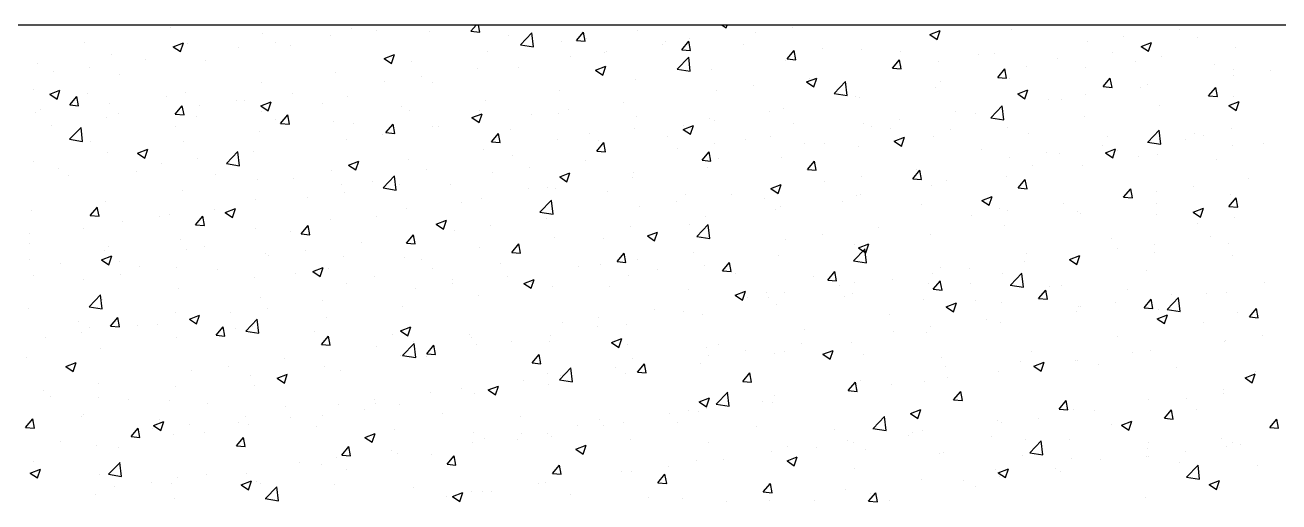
# Model space of a CAD drawing. Header units: millimetres. Extents: x 331487 to 517269, y 198509 to 399936.
# Drawn here: x 411990 to 412844, y 399612 to 399936 of the extents above; entities that cross this region are included whole.
import ezdxf

# ---------------------------------------------------------------- set-up
doc = ezdxf.new("R2010")
doc.units = ezdxf.units.MM
doc.header["$MEASUREMENT"] = 0
doc.layers.add('COLUMN', color=6, linetype='Continuous')

msp = doc.modelspace()

# ---------------------------------------------------------------- linework, layer by layer
at = {"layer": 'COLUMN'}
msp.add_line((420345.71, 399936.48), (392220.13, 399936.48), dxfattribs=at)
at = {"layer": 'COLUMN', "color": 2, "linetype": 'Continuous'}
for p, q in [((412088.86, 399934.52), (412088.86, 399934.52)), ((412212.31, 399934.24), (412212.31, 399934.24)), ((412229.46, 399932.58), (412229.46, 399932.58)), ((412293.66, 399932.29), (412297.17, 399936.48)), ((412299.63, 399931.76), (412298.77, 399936.48)), ((412407.09, 399932.53), (412407.09, 399932.53)), ((412464.68, 399936.48), (412467.36, 399934.67)), ((412467.35, 399934.67), (412467.96, 399936.48)), ((412512.2, 399934.86), (412512.2, 399934.86)), ((412606.1, 399930.01), (412613.1, 399932.7)), ((412611.07, 399926.66), (412613.09, 399932.7)), ((412661.52, 399933.62), (412661.52, 399933.62)), ((412775.89, 399933.6), (412775.89, 399933.6)), ((412030.54, 399924.51), (412030.54, 399924.51)), ((412090.94, 399921.79), (412097.94, 399924.48)), ((412095.91, 399918.43), (412097.93, 399924.47)), ((412100.72, 399923.93), (412100.72, 399923.93)), ((412152.06, 399930.97), (412152.06, 399930.97)), ((412160.32, 399924.51), (412160.32, 399924.51)), ((412198.2, 399929.5), (412198.2, 399929.5)), ((412265.69, 399931.99), (412265.69, 399931.99)), ((412293.66, 399932.29), (412299.64, 399931.77)), ((412319.07, 399929.73), (412319.07, 399929.73)), ((412327.37, 399923.1), (412335.16, 399931.22)), ((412336.23, 399921.69), (412335.12, 399931.18)), ((412355.15, 399925.03), (412355.15, 399925.03)), ((412365.39, 399926.02), (412370.21, 399931.76)), ((412365.39, 399926.02), (412371.36, 399925.49)), ((412371.36, 399925.49), (412370.2, 399931.76)), ((412372.45, 399927.48), (412372.45, 399927.48)), ((412425.83, 399925.22), (412425.83, 399925.22)), ((412437.11, 399919.74), (412441.93, 399925.49)), ((412443.09, 399919.21), (412441.93, 399925.48)), ((412442.61, 399927.62), (412442.61, 399927.62)), ((412487.17, 399931.57), (412487.17, 399931.57)), ((412606.1, 399930.01), (412611.07, 399926.66)), ((412611.01, 399927.22), (412611.01, 399927.22)), ((412712.99, 399925.32), (412712.99, 399925.32)), ((412738.02, 399928.61), (412738.02, 399928.61)), ((412749.81, 399922.01), (412756.81, 399924.69)), ((412754.78, 399918.65), (412756.81, 399924.69)), ((412788.39, 399928.01), (412788.39, 399928.01)), ((412048.78, 399916.44), (412048.78, 399916.44)), ((412090.94, 399921.79), (412095.91, 399918.43)), ((412135.29, 399921.22), (412135.29, 399921.22)), ((412171.14, 399922.57), (412171.14, 399922.57)), ((412234.65, 399913.78), (412241.65, 399916.47)), ((412239.62, 399910.42), (412241.65, 399916.47)), ((412304.64, 399918.63), (412304.64, 399918.63)), ((412327.34, 399923.06), (412336.23, 399921.68)), ((412384.29, 399917.61), (412384.29, 399917.61)), ((412386.14, 399918.27), (412386.14, 399918.27)), ((412424.01, 399923.25), (412424.01, 399923.25)), ((412437.11, 399919.74), (412443.09, 399919.22)), ((412479.22, 399922.97), (412479.22, 399922.97)), ((412508.84, 399913.47), (412513.66, 399919.21)), ((412514.81, 399912.94), (412513.66, 399919.21)), ((412532.6, 399920.71), (412532.6, 399920.71)), ((412559.67, 399920.18), (412559.67, 399920.18)), ((412585.98, 399918.46), (412585.98, 399918.46)), ((412639.36, 399916.2), (412639.36, 399916.2)), ((412649.83, 399917), (412649.83, 399917)), ((412730.07, 399918), (412730.07, 399918)), ((412749.81, 399922.01), (412754.78, 399918.65)), ((412814.1, 399921.27), (412814.1, 399921.27)), ((411998.27, 399910.03), (411998.27, 399910.03)), ((412034.26, 399907.92), (412034.26, 399907.92)), ((412072.13, 399912.9), (412072.13, 399912.9)), ((412112.82, 399912.56), (412112.82, 399912.56)), ((412234.65, 399913.78), (412239.62, 399910.42)), ((412253.3, 399911.58), (412253.3, 399911.58)), ((412325.97, 399907.6), (412325.97, 399907.6)), ((412361.11, 399914.97), (412361.11, 399914.97)), ((412378.36, 399905.77), (412385.36, 399908.46)), ((412383.33, 399902.41), (412385.36, 399908.46)), ((412434.1, 399906.55), (412441.88, 399914.67)), ((412442.95, 399905.13), (412441.85, 399914.63)), ((412507.73, 399912.68), (412507.73, 399912.68)), ((412508.84, 399913.47), (412514.82, 399912.94)), ((412580.56, 399907.19), (412585.38, 399912.94)), ((412580.56, 399907.19), (412586.54, 399906.67)), ((412586.54, 399906.66), (412585.38, 399912.93)), ((412586.92, 399908.72), (412586.92, 399908.72)), ((412611.96, 399912.02), (412611.96, 399912.02)), ((412671.75, 399907.99), (412671.75, 399907.99)), ((412692.75, 399913.94), (412692.75, 399913.94)), ((412712.24, 399907.83), (412712.24, 399907.83)), ((412746.13, 399911.69), (412746.13, 399911.69)), ((412763.59, 399914.87), (412763.59, 399914.87)), ((412799.51, 399909.43), (412799.51, 399909.43)), ((412009.23, 399904.62), (412009.23, 399904.62)), ((412054.5, 399902.55), (412054.5, 399902.55)), ((412201.36, 399904.09), (412201.36, 399904.09)), ((412235.04, 399898.37), (412235.04, 399898.37)), ((412260.08, 399901.67), (412260.08, 399901.67)), ((412297.95, 399906.65), (412297.95, 399906.65)), ((412378.36, 399905.77), (412383.34, 399902.41)), ((412405.87, 399899.24), (412405.87, 399899.24)), ((412434.06, 399906.51), (412442.95, 399905.13)), ((412457.22, 399906.28), (412457.22, 399906.28)), ((412522.07, 399897.76), (412529.08, 399900.45)), ((412523.77, 399900.41), (412523.77, 399900.41)), ((412527.04, 399894.4), (412529.07, 399900.45)), ((412652.29, 399900.92), (412657.11, 399906.66)), ((412652.29, 399900.92), (412658.27, 399900.39)), ((412658.27, 399900.39), (412657.11, 399906.65)), ((412660.31, 399900.33), (412660.31, 399900.33)), ((412724.02, 399894.64), (412728.84, 399900.39)), ((412729.99, 399894.11), (412728.83, 399900.38)), ((412812.35, 399906.06), (412812.35, 399906.06)), ((412812.74, 399902.47), (412812.74, 399902.47)), ((412837.78, 399905.77), (412837.78, 399905.77)), ((411996.18, 399892.54), (411996.18, 399892.54)), ((412006.91, 399889.53), (412013.91, 399892.22)), ((412011.88, 399886.18), (412013.91, 399892.22)), ((412032.69, 399889.91), (412032.69, 399889.91)), ((412099.5, 399890.64), (412099.5, 399890.64)), ((412150.85, 399897.69), (412150.85, 399897.69)), ((412171.89, 399890.06), (412171.89, 399890.06)), ((412267.65, 399897.58), (412267.65, 399897.58)), ((412353.94, 399891.74), (412353.94, 399891.74)), ((412460.86, 399892.12), (412460.86, 399892.12)), ((412485.9, 399895.42), (412485.9, 399895.42)), ((412522.07, 399897.76), (412527.05, 399894.41)), ((412540.78, 399889.96), (412549.68, 399888.58)), ((412540.82, 399890), (412548.61, 399898.12)), ((412549.68, 399888.58), (412548.57, 399898.08)), ((412609.79, 399893.93), (412609.79, 399893.93)), ((412613.43, 399897.98), (412613.43, 399897.98)), ((412665.79, 399889.75), (412672.79, 399892.44)), ((412670.76, 399886.4), (412672.79, 399892.44)), ((412724.02, 399894.64), (412729.99, 399894.12)), ((412749.59, 399894.16), (412749.59, 399894.16)), ((412754.03, 399896.05), (412754.03, 399896.05)), ((412795.74, 399888.36), (412800.56, 399894.11)), ((412801.72, 399887.84), (412800.56, 399894.1)), ((412006.91, 399889.53), (412011.89, 399886.18)), ((412020.63, 399882.17), (412025.45, 399887.92)), ((412020.63, 399882.17), (412026.61, 399881.65)), ((412026.61, 399881.64), (412025.45, 399887.91)), ((412047.57, 399883.15), (412047.57, 399883.15)), ((412086.07, 399887.66), (412086.07, 399887.66)), ((412092.36, 399875.9), (412097.18, 399881.64)), ((412098.33, 399875.37), (412097.18, 399881.64)), ((412108.98, 399881.78), (412108.98, 399881.78)), ((412134.02, 399885.07), (412134.02, 399885.07)), ((412139.45, 399885.4), (412139.45, 399885.4)), ((412150.63, 399881.53), (412157.63, 399884.21)), ((412150.63, 399881.53), (412155.6, 399878.17)), ((412155.6, 399878.17), (412157.62, 399884.21)), ((412192.83, 399883.14), (412192.83, 399883.14)), ((412209.33, 399887.57), (412209.33, 399887.57)), ((412303.42, 399885.34), (412303.42, 399885.34)), ((412397.71, 399883.81), (412397.71, 399883.81)), ((412555.11, 399887.97), (412555.11, 399887.97)), ((412558.45, 399886.89), (412558.45, 399886.89)), ((412647.54, 399873.45), (412655.33, 399881.56)), ((412656.4, 399872.03), (412655.3, 399881.53)), ((412665.79, 399889.75), (412670.76, 399886.4)), ((412686.68, 399885.88), (412686.68, 399885.88)), ((412695.71, 399886.04), (412695.71, 399886.04)), ((412711.71, 399889.17), (412711.71, 399889.17)), ((412762.37, 399881.58), (412762.37, 399881.58)), ((412795.74, 399888.36), (412801.72, 399887.84)), ((412809.5, 399881.74), (412816.5, 399884.43)), ((412809.5, 399881.74), (412814.47, 399878.39)), ((412812.88, 399887.98), (412812.88, 399887.98)), ((412814.47, 399878.39), (412816.5, 399884.43)), ((411997.05, 399876.74), (411997.05, 399876.74)), ((412000.39, 399878.73), (412000.39, 399878.73)), ((412045.83, 399873.46), (412045.83, 399873.46)), ((412053.77, 399876.48), (412053.77, 399876.48)), ((412092.36, 399875.9), (412098.33, 399875.37)), ((412107.15, 399874.22), (412107.15, 399874.22)), ((412151.01, 399877.56), (412151.01, 399877.56)), ((412164.08, 399869.62), (412168.9, 399875.37)), ((412170.06, 399869.09), (412168.9, 399875.36)), ((412246.21, 399880.89), (412246.21, 399880.89)), ((412252.08, 399878.3), (412252.08, 399878.3)), ((412294.34, 399873.52), (412301.34, 399876.2)), ((412294.34, 399873.52), (412299.31, 399870.16)), ((412299.31, 399870.16), (412301.34, 399876.2)), ((412299.6, 399878.63), (412299.6, 399878.63)), ((412334.8, 399875.53), (412334.8, 399875.53)), ((412352.98, 399876.38), (412352.98, 399876.38)), ((412359.83, 399878.82), (412359.83, 399878.82)), ((412406.36, 399874.12), (412406.36, 399874.12)), ((412456, 399872.99), (412456, 399872.99)), ((412496.8, 399877.96), (412496.8, 399877.96)), ((412506.51, 399879.39), (412506.51, 399879.39)), ((412623.52, 399877.56), (412623.52, 399877.56)), ((412637.39, 399876.02), (412637.39, 399876.02)), ((412647.51, 399873.41), (412656.4, 399872.03)), ((412711.03, 399874.54), (412711.03, 399874.54)), ((412007.95, 399868.48), (412007.95, 399868.48)), ((412020.46, 399858.79), (412028.25, 399866.91)), ((412029.31, 399857.38), (412028.21, 399866.87)), ((412092.69, 399867.55), (412092.69, 399867.55)), ((412149.63, 399864.4), (412149.63, 399864.4)), ((412160.53, 399871.97), (412160.53, 399871.97)), ((412164.08, 399869.62), (412170.06, 399869.1)), ((412200.14, 399870.8), (412200.14, 399870.8)), ((412213.92, 399869.71), (412213.92, 399869.71)), ((412235.81, 399863.35), (412240.63, 399869.09)), ((412241.78, 399862.82), (412240.63, 399869.09)), ((412267.3, 399867.46), (412267.3, 399867.46)), ((412271.64, 399867.21), (412271.64, 399867.21)), ((412320.68, 399865.2), (412320.68, 399865.2)), ((412404.66, 399865.95), (412404.66, 399865.95)), ((412438.05, 399865.51), (412445.05, 399868.2)), ((412438.05, 399865.51), (412443.03, 399862.15)), ((412438.48, 399867.95), (412438.48, 399867.95)), ((412443.02, 399862.15), (412445.05, 399868.19)), ((412459.74, 399871.87), (412459.74, 399871.87)), ((412513.13, 399869.61), (412513.13, 399869.61)), ((412560.62, 399869.28), (412560.62, 399869.28)), ((412566.51, 399867.36), (412566.51, 399867.36)), ((412579.08, 399866.01), (412579.08, 399866.01)), ((412585.65, 399872.58), (412585.65, 399872.58)), ((412619.89, 399865.1), (412619.89, 399865.1)), ((412659.09, 399867.04), (412659.09, 399867.04)), ((412754.27, 399856.89), (412762.06, 399865.01)), ((412763.13, 399855.48), (412762.02, 399864.97)), ((412811.47, 399866.33), (412811.47, 399866.33)), ((412020.42, 399858.76), (412029.32, 399857.38)), ((412034.38, 399857.54), (412034.38, 399857.54)), ((412098.29, 399857.35), (412098.29, 399857.35)), ((412208.74, 399858.93), (412208.74, 399858.93)), ((412233.77, 399862.23), (412233.77, 399862.23)), ((412235.81, 399863.35), (412241.79, 399862.82)), ((412307.54, 399857.07), (412312.36, 399862.82)), ((412307.54, 399857.07), (412313.51, 399856.55)), ((412313.51, 399856.54), (412312.35, 399862.81)), ((412352.72, 399858.45), (412352.72, 399858.45)), ((412374.06, 399862.95), (412374.06, 399862.95)), ((412379.26, 399850.8), (412384.08, 399856.54)), ((412380.16, 399857.94), (412380.16, 399857.94)), ((412385.24, 399850.27), (412384.08, 399856.54)), ((412427.45, 399860.69), (412427.45, 399860.69)), ((412459.59, 399855.98), (412459.59, 399855.98)), ((412480.83, 399858.43), (412480.83, 399858.43)), ((412497.46, 399860.97), (412497.46, 399860.97)), ((412520.76, 399856), (412520.76, 399856)), ((412534.21, 399856.18), (412534.21, 399856.18)), ((412581.76, 399857.5), (412588.77, 399860.19)), ((412581.76, 399857.5), (412586.74, 399854.14)), ((412586.74, 399854.14), (412588.76, 399860.19)), ((412608.58, 399860.64), (412608.58, 399860.64)), ((412673.27, 399862.84), (412673.27, 399862.84)), ((412726.65, 399860.59), (412726.65, 399860.59)), ((412754.23, 399856.86), (412763.13, 399855.48)), ((412780.04, 399858.33), (412780.04, 399858.33)), ((412786.43, 399863.03), (412786.43, 399863.03)), ((412792.22, 399861.05), (412792.22, 399861.05)), ((412833.42, 399856.08), (412833.42, 399856.08)), ((412046.35, 399849.86), (412046.35, 399849.86)), ((412066.6, 399849.27), (412073.61, 399851.96)), ((412066.6, 399849.27), (412071.58, 399845.92)), ((412071.57, 399845.92), (412073.6, 399851.96)), ((412127.18, 399842.24), (412134.97, 399850.36)), ((412136.04, 399840.83), (412134.93, 399850.32)), ((412145.58, 399850.62), (412145.58, 399850.62)), ((412302.21, 399852.05), (412302.21, 399852.05)), ((412321.84, 399847.93), (412321.84, 399847.93)), ((412379.26, 399850.8), (412385.24, 399850.27)), ((412434.55, 399852.68), (412434.55, 399852.68)), ((412450.99, 399844.52), (412455.81, 399850.27)), ((412456.96, 399843.99), (412455.81, 399850.26)), ((412557.23, 399853.6), (412557.23, 399853.6)), ((412587.59, 399853.92), (412587.59, 399853.92)), ((412640.97, 399851.67), (412640.97, 399851.67)), ((412685.41, 399849.73), (412685.41, 399849.73)), ((412694.36, 399849.41), (412694.36, 399849.41)), ((412723.28, 399854.72), (412723.28, 399854.72)), ((412725.48, 399849.49), (412732.48, 399852.18)), ((412725.48, 399849.49), (412730.45, 399846.14)), ((412730.45, 399846.13), (412732.48, 399852.18)), ((412733.9, 399851.04), (412733.9, 399851.04)), ((412747.74, 399847.16), (412747.74, 399847.16)), ((412761.16, 399848.29), (412761.16, 399848.29)), ((412811.67, 399854.69), (412811.67, 399854.69)), ((411995.84, 399843.46), (411995.84, 399843.46)), ((412012.79, 399839.08), (412012.79, 399839.08)), ((412082.67, 399842.34), (412082.67, 399842.34)), ((412107.71, 399845.63), (412107.71, 399845.63)), ((412127.15, 399842.2), (412136.04, 399840.82)), ((412210.32, 399841.26), (412217.32, 399843.95)), ((412210.32, 399841.26), (412215.29, 399837.91)), ((412215.29, 399837.91), (412217.32, 399843.95)), ((412250.86, 399845.01), (412250.86, 399845.01)), ((412333.53, 399839.38), (412333.53, 399839.38)), ((412371.4, 399844.37), (412371.4, 399844.37)), ((412450.99, 399844.52), (412456.96, 399844)), ((412454.79, 399839.7), (412454.79, 399839.7)), ((412462.44, 399845.99), (412462.44, 399845.99)), ((412505.3, 399846.1), (412505.3, 399846.1)), ((412522.71, 399838.25), (412527.53, 399843.99)), ((412528.69, 399837.72), (412527.53, 399843.99)), ((412660.37, 399846.44), (412660.37, 399846.44)), ((412675.59, 399841.03), (412675.59, 399841.03)), ((412709.81, 399841.25), (412709.81, 399841.25)), ((412801.12, 399844.9), (412801.12, 399844.9)), ((412019.52, 399834.02), (412019.52, 399834.02)), ((412066.17, 399836.82), (412066.17, 399836.82)), ((412119.55, 399834.57), (412119.55, 399834.57)), ((412148.42, 399831.11), (412148.42, 399831.11)), ((412172.94, 399832.31), (412172.94, 399832.31)), ((412198.93, 399837.51), (412198.93, 399837.51)), ((412226.32, 399830.06), (412226.32, 399830.06)), ((412233.91, 399825.69), (412241.69, 399833.81)), ((412242.76, 399824.27), (412241.66, 399833.77)), ((412263.52, 399837.92), (412263.52, 399837.92)), ((412308.49, 399836.09), (412308.49, 399836.09)), ((412354.03, 399833.26), (412361.03, 399835.94)), ((412354.03, 399833.26), (412359, 399829.9)), ((412359, 399829.9), (412361.03, 399835.94)), ((412403.44, 399832.66), (412403.44, 399832.66)), ((412404.12, 399835.98), (412404.12, 399835.98)), ((412522.71, 399838.25), (412528.69, 399837.72)), ((412559.34, 399833.13), (412559.34, 399833.13)), ((412594.44, 399831.97), (412599.26, 399837.72)), ((412594.44, 399831.97), (412600.42, 399831.45)), ((412597.22, 399838.12), (412597.22, 399838.12)), ((412600.41, 399831.44), (412599.26, 399837.71)), ((412617.27, 399831.02), (412617.27, 399831.02)), ((412657.87, 399833.75), (412657.87, 399833.75)), ((412666.17, 399825.7), (412670.99, 399831.44)), ((412672.14, 399825.17), (412670.98, 399831.44)), ((412823.03, 399831.87), (412823.03, 399831.87)), ((412097.07, 399824.07), (412097.07, 399824.07)), ((412205.2, 399827.91), (412205.2, 399827.91)), ((412207.46, 399822.79), (412207.46, 399822.79)), ((412233.87, 399825.65), (412242.76, 399824.27)), ((412245.34, 399827.77), (412245.34, 399827.77)), ((412279.7, 399827.8), (412279.7, 399827.8)), ((412333.08, 399825.55), (412333.08, 399825.55)), ((412345.8, 399825.97), (412345.8, 399825.97)), ((412351.5, 399825.16), (412351.5, 399825.16)), ((412386.47, 399823.29), (412386.47, 399823.29)), ((412471.15, 399821.52), (412471.15, 399821.52)), ((412497.74, 399825.25), (412504.74, 399827.93)), ((412497.74, 399825.25), (412502.72, 399821.89)), ((412502.71, 399821.89), (412504.74, 399827.93)), ((412534.31, 399829.84), (412534.31, 399829.84)), ((412607.36, 399827.35), (412607.36, 399827.35)), ((412666.17, 399825.7), (412672.14, 399825.17)), ((412737.89, 399819.42), (412742.71, 399825.17)), ((412743.87, 399818.89), (412742.71, 399825.16)), ((412760.13, 399823.59), (412760.13, 399823.59)), ((412785.16, 399826.89), (412785.16, 399826.89)), ((412045.13, 399816.57), (412045.13, 399816.57)), ((412146.88, 399817.9), (412146.88, 399817.9)), ((412182.43, 399819.49), (412182.43, 399819.49)), ((412287.48, 399815.96), (412287.48, 399815.96)), ((412300.99, 399818.76), (412300.99, 399818.76)), ((412340.63, 399809.14), (412348.42, 399817.26)), ((412349.49, 399807.72), (412348.38, 399817.22)), ((412408.25, 399813.24), (412408.25, 399813.24)), ((412433.28, 399816.54), (412433.28, 399816.54)), ((412439.85, 399821.04), (412439.85, 399821.04)), ((412493.23, 399818.78), (412493.23, 399818.78)), ((412546.61, 399816.53), (412546.61, 399816.53)), ((412556.02, 399820.31), (412556.02, 399820.31)), ((412558.95, 399821.01), (412558.95, 399821.01)), ((412599.99, 399814.27), (412599.99, 399814.27)), ((412641.46, 399817.24), (412648.46, 399819.93)), ((412641.46, 399817.24), (412646.43, 399813.88)), ((412646.43, 399813.88), (412648.45, 399819.92)), ((412696.97, 399815.28), (412696.97, 399815.28)), ((412737.89, 399819.42), (412743.87, 399818.9)), ((412759.94, 399815), (412759.94, 399815)), ((412809.62, 399813.15), (412814.44, 399818.89)), ((412809.62, 399813.15), (412815.59, 399812.62)), ((412810.45, 399821.4), (412810.45, 399821.4)), ((412815.59, 399812.62), (412814.44, 399818.88)), ((411994.62, 399810.17), (411994.62, 399810.17)), ((412034.51, 399806.95), (412039.33, 399812.7)), ((412034.51, 399806.95), (412040.48, 399806.43)), ((412040.48, 399806.42), (412039.32, 399812.69)), ((412081.4, 399806.19), (412081.4, 399806.19)), ((412088.57, 399807.89), (412088.57, 399807.89)), ((412106.23, 399800.68), (412111.05, 399806.42)), ((412112.21, 399800.15), (412111.05, 399806.42)), ((412119.27, 399811.18), (412119.27, 399811.18)), ((412126.29, 399809.01), (412133.3, 399811.7)), ((412126.29, 399809.01), (412131.27, 399805.66)), ((412131.27, 399805.65), (412133.29, 399811.7)), ((412229.16, 399805.95), (412229.16, 399805.95)), ((412249.65, 399811.72), (412249.65, 399811.72)), ((412340.59, 399809.1), (412349.49, 399807.72)), ((412345.09, 399804.93), (412345.09, 399804.93)), ((412453.57, 399806.41), (412453.57, 399806.41)), ((412500.63, 399811), (412500.63, 399811)), ((412504.08, 399812.81), (412504.08, 399812.81)), ((412634.06, 399806.99), (412634.06, 399806.99)), ((412653.38, 399812.01), (412653.38, 399812.01)), ((412659.1, 399810.29), (412659.1, 399810.29)), ((412706.76, 399809.76), (412706.76, 399809.76)), ((412708.6, 399807.96), (412708.6, 399807.96)), ((412760.14, 399807.5), (412760.14, 399807.5)), ((412785.17, 399809.23), (412792.17, 399811.92)), ((412785.17, 399809.23), (412790.14, 399805.87)), ((412790.14, 399805.87), (412792.17, 399811.92)), ((412813.52, 399805.25), (412813.52, 399805.25)), ((412030.25, 399797.88), (412030.25, 399797.88)), ((412056.37, 399802.89), (412056.37, 399802.89)), ((412106.23, 399800.68), (412112.21, 399800.16)), ((412147.2, 399797.82), (412147.2, 399797.82)), ((412170.85, 399795.94), (412170.85, 399795.94)), ((412177.96, 399794.4), (412182.78, 399800.15)), ((412183.93, 399793.87), (412182.78, 399800.14)), ((412197.71, 399804.22), (412197.71, 399804.22)), ((412270.01, 399801), (412277.01, 399803.69)), ((412270.01, 399801), (412274.98, 399797.65)), ((412274.98, 399797.65), (412277.01, 399803.69)), ((412282.19, 399796.65), (412282.19, 399796.65)), ((412307.22, 399799.94), (412307.22, 399799.94)), ((412402.23, 399799.37), (412402.23, 399799.37)), ((412442.31, 399800.99), (412442.31, 399800.99)), ((412447.35, 399792.59), (412455.14, 399800.7)), ((412456.21, 399791.17), (412455.11, 399800.67)), ((412570.91, 399798.68), (412570.91, 399798.68)), ((412656.66, 399800.46), (412656.66, 399800.46)), ((412788.09, 399801.38), (412788.09, 399801.38)), ((411993.21, 399794.58), (411993.21, 399794.58)), ((411993.32, 399787.98), (411993.32, 399787.98)), ((412095.86, 399790.78), (412095.86, 399790.78)), ((412177.96, 399794.4), (412183.94, 399793.88)), ((412219.03, 399788.33), (412219.03, 399788.33)), ((412249.68, 399788.13), (412254.51, 399793.87)), ((412249.68, 399788.13), (412255.66, 399787.61)), ((412255.66, 399787.6), (412254.5, 399793.87)), ((412321.41, 399781.85), (412326.23, 399787.6)), ((412327.39, 399781.32), (412326.23, 399787.59)), ((412350.29, 399791.87), (412350.29, 399791.87)), ((412383.99, 399790.98), (412383.99, 399790.98)), ((412413.72, 399792.99), (412420.72, 399795.68)), ((412413.72, 399792.99), (412418.69, 399789.64)), ((412418.69, 399789.64), (412420.72, 399795.68)), ((412447.32, 399792.55), (412456.21, 399791.17)), ((412508, 399790.4), (412508, 399790.4)), ((412533.04, 399793.69), (412533.04, 399793.69)), ((412557.43, 399784.98), (412564.43, 399787.67)), ((412562.4, 399781.63), (412564.43, 399787.67)), ((412606.15, 399794.06), (412606.15, 399794.06)), ((412729.78, 399791.37), (412729.78, 399791.37)), ((412758.85, 399787.45), (412758.85, 399787.45)), ((412796.73, 399792.43), (412796.73, 399792.43)), ((412809.23, 399788.11), (412809.23, 399788.11)), ((412042.27, 399776.76), (412049.27, 399779.45)), ((412043.92, 399783.28), (412043.92, 399783.28)), ((412046.7, 399785.72), (412046.7, 399785.72)), ((412047.24, 399773.4), (412049.27, 399779.44)), ((412100.08, 399783.47), (412100.08, 399783.47)), ((412112.53, 399785.93), (412112.53, 399785.93)), ((412153.46, 399781.21), (412153.46, 399781.21)), ((412156.12, 399780.05), (412156.12, 399780.05)), ((412181.16, 399783.35), (412181.16, 399783.35)), ((412206.85, 399778.96), (412206.85, 399778.96)), ((412299.78, 399785.47), (412299.78, 399785.47)), ((412321.41, 399781.85), (412327.39, 399781.33)), ((412325.67, 399780.97), (412325.67, 399780.97)), ((412393.14, 399775.58), (412397.96, 399781.32)), ((412399.11, 399775.05), (412397.95, 399781.32)), ((412444.85, 399782.08), (412444.85, 399782.08)), ((412502.86, 399779.52), (412502.86, 399779.52)), ((412554.08, 399776.03), (412561.87, 399784.15)), ((412554.8, 399787.02), (412554.8, 399787.02)), ((412557.43, 399784.98), (412562.41, 399781.63)), ((412562.94, 399774.62), (412561.83, 399784.11)), ((412671.46, 399781.36), (412671.46, 399781.36)), ((412701.15, 399776.98), (412708.15, 399779.66)), ((412706.12, 399773.62), (412708.14, 399779.66)), ((412733.82, 399784.15), (412733.82, 399784.15)), ((412758.72, 399781.71), (412758.72, 399781.71)), ((412812.06, 399779.43), (412812.06, 399779.43)), ((411993.41, 399776.88), (411993.41, 399776.88)), ((412014.4, 399774.55), (412014.4, 399774.55)), ((412042.27, 399776.76), (412047.25, 399773.4)), ((412054.21, 399775.92), (412054.21, 399775.92)), ((412067.78, 399772.29), (412067.78, 399772.29)), ((412092.97, 399771.74), (412092.97, 399771.74)), ((412185.98, 399768.75), (412192.99, 399771.44)), ((412190.96, 399765.39), (412192.98, 399771.44)), ((412196.49, 399770.93), (412196.49, 399770.93)), ((412248.43, 399778.43), (412248.43, 399778.43)), ((412260.23, 399776.7), (412260.23, 399776.7)), ((412267.35, 399770.96), (412267.35, 399770.96)), ((412313.61, 399774.45), (412313.61, 399774.45)), ((412366.99, 399772.19), (412366.99, 399772.19)), ((412381.94, 399773.8), (412381.94, 399773.8)), ((412393.14, 399775.58), (412399.11, 399775.05)), ((412406.97, 399777.1), (412406.97, 399777.1)), ((412452.35, 399773.12), (412452.35, 399773.12)), ((412464.86, 399769.3), (412469.68, 399775.05)), ((412470.84, 399768.77), (412469.68, 399775.04)), ((412554.04, 399776), (412562.94, 399774.62)), ((412613.14, 399771.35), (412613.14, 399771.35)), ((412632.79, 399770.85), (412632.79, 399770.85)), ((412670.67, 399775.83), (412670.67, 399775.83)), ((412701.15, 399776.98), (412706.12, 399773.62)), ((412707.38, 399774.67), (412707.38, 399774.67)), ((411995.89, 399765.91), (411995.89, 399765.91)), ((412030.06, 399763.45), (412030.06, 399763.45)), ((412055.09, 399766.75), (412055.09, 399766.75)), ((412121.17, 399770.04), (412121.17, 399770.04)), ((412145.98, 399764.53), (412145.98, 399764.53)), ((412174.55, 399767.78), (412174.55, 399767.78)), ((412185.99, 399768.75), (412190.96, 399765.39)), ((412227.93, 399765.53), (412227.93, 399765.53)), ((412281.31, 399763.27), (412281.31, 399763.27)), ((412318.79, 399765.49), (412318.79, 399765.49)), ((412329.7, 399760.74), (412336.7, 399763.43)), ((412334.67, 399757.38), (412336.7, 399763.43)), ((412401.01, 399766.08), (412401.01, 399766.08)), ((412420.37, 399769.94), (412420.37, 399769.94)), ((412464.86, 399769.3), (412470.84, 399768.78)), ((412473.76, 399767.68), (412473.76, 399767.68)), ((412527.14, 399765.43), (412527.14, 399765.43)), ((412536.59, 399763.03), (412541.41, 399768.77)), ((412536.59, 399763.03), (412542.57, 399762.5)), ((412542.56, 399762.5), (412541.41, 399768.77)), ((412580.52, 399763.17), (412580.52, 399763.17)), ((412607.76, 399767.55), (412607.76, 399767.55)), ((412608.31, 399756.75), (412613.14, 399762.5)), ((412614.29, 399756.22), (412613.13, 399762.49)), ((412655.44, 399767.17), (412655.44, 399767.17)), ((412660.8, 399759.48), (412668.59, 399767.6)), ((412669.66, 399758.07), (412668.55, 399767.56)), ((412753.74, 399769.42), (412753.74, 399769.42)), ((412094.64, 399757.49), (412094.64, 399757.49)), ((412209.04, 399760.95), (412209.04, 399760.95)), ((412255.88, 399757.2), (412255.88, 399757.2)), ((412280.91, 399760.5), (412280.91, 399760.5)), ((412329.7, 399760.74), (412334.67, 399757.38)), ((412334.69, 399761.01), (412334.69, 399761.01)), ((412349.07, 399758.58), (412349.07, 399758.58)), ((412388.08, 399758.76), (412388.08, 399758.76)), ((412441.46, 399756.5), (412441.46, 399756.5)), ((412473.41, 399752.73), (412480.41, 399755.42)), ((412478.38, 399749.37), (412480.41, 399755.42)), ((412494.84, 399754.25), (412494.84, 399754.25)), ((412506.73, 399754.25), (412506.73, 399754.25)), ((412544.6, 399759.24), (412544.6, 399759.24)), ((412553.59, 399753.73), (412553.59, 399753.73)), ((412554.82, 399761.34), (412554.82, 399761.34)), ((412604.93, 399760.77), (412604.93, 399760.77)), ((412608.31, 399756.75), (412614.29, 399756.23)), ((412633.9, 399760.91), (412633.9, 399760.91)), ((412660.77, 399759.44), (412669.66, 399758.06)), ((412680.04, 399750.48), (412684.86, 399756.22)), ((412686.02, 399749.95), (412684.86, 399756.22)), ((412687.29, 399758.66), (412687.29, 399758.66)), ((412695.42, 399759.41), (412695.42, 399759.41)), ((412740.67, 399756.4), (412740.67, 399756.4)), ((412794.05, 399754.15), (412794.05, 399754.15)), ((412808.02, 399754.82), (412808.02, 399754.82)), ((412833.58, 399761.3), (412833.58, 399761.3)), ((412033.68, 399744.79), (412042.57, 399743.41)), ((412033.72, 399744.83), (412041.5, 399752.95)), ((412042.57, 399743.41), (412041.47, 399752.91)), ((412042.7, 399749.99), (412042.7, 399749.99)), ((412150.72, 399750.93), (412150.72, 399750.93)), ((412192.72, 399748.89), (412192.72, 399748.89)), ((412247.22, 399745.14), (412247.22, 399745.14)), ((412298.56, 399752.18), (412298.56, 399752.18)), ((412473.41, 399752.73), (412478.39, 399749.38)), ((412481.7, 399750.96), (412481.7, 399750.96)), ((412496.5, 399751.33), (412496.5, 399751.33)), ((412501.65, 399746.23), (412501.65, 399746.23)), ((412548.22, 399751.99), (412548.22, 399751.99)), ((412601.61, 399749.74), (412601.61, 399749.74)), ((412617.12, 399744.72), (412624.13, 399747.41)), ((412617.12, 399744.72), (412622.1, 399741.37)), ((412622.09, 399741.37), (412624.12, 399747.41)), ((412637.1, 399749.4), (412637.1, 399749.4)), ((412654.99, 399747.48), (412654.99, 399747.48)), ((412680.04, 399750.48), (412686.02, 399749.95)), ((412707.51, 399744.71), (412707.51, 399744.71)), ((412708.37, 399745.23), (412708.37, 399745.23)), ((412732.55, 399748), (412732.55, 399748)), ((412751.77, 399744.2), (412756.59, 399749.95)), ((412757.74, 399743.67), (412756.59, 399749.94)), ((412757.51, 399748.42), (412757.51, 399748.42)), ((412767.53, 399742.93), (412775.32, 399751.05)), ((412770.42, 399752.99), (412770.42, 399752.99)), ((412776.38, 399741.51), (412775.28, 399751.01)), ((411992.19, 399743.59), (411992.19, 399743.59)), ((412048.38, 399731.73), (412053.2, 399737.48)), ((412054.36, 399731.21), (412053.2, 399737.47)), ((412092.4, 399740.92), (412092.4, 399740.92)), ((412101.96, 399736.5), (412108.96, 399739.18)), ((412101.96, 399736.5), (412106.94, 399733.14)), ((412106.93, 399733.14), (412108.96, 399739.18)), ((412129.82, 399740.61), (412129.82, 399740.61)), ((412140.44, 399728.28), (412148.23, 399736.4)), ((412149.3, 399726.86), (412148.19, 399736.36)), ((412154.85, 399743.9), (412154.85, 399743.9)), ((412195.28, 399737.64), (412195.28, 399737.64)), ((412380.67, 399737.66), (412380.67, 399737.66)), ((412418.54, 399742.64), (412418.54, 399742.64)), ((412438.18, 399741.32), (412438.18, 399741.32)), ((412451.14, 399739.83), (412451.14, 399739.83)), ((412578.78, 399739.39), (412578.78, 399739.39)), ((412644.36, 399736.39), (412644.36, 399736.39)), ((412706.16, 399741.38), (412706.16, 399741.38)), ((412751.77, 399744.2), (412757.74, 399743.68)), ((412760.84, 399736.71), (412767.84, 399739.4)), ((412760.84, 399736.71), (412765.81, 399733.36)), ((412761.75, 399742.97), (412761.75, 399742.97)), ((412765.81, 399733.36), (412767.84, 399739.4)), ((412767.49, 399742.89), (412776.38, 399741.51)), ((412815.13, 399740.72), (412815.13, 399740.72)), ((412823.49, 399737.93), (412828.31, 399743.67)), ((412823.49, 399737.93), (412829.47, 399737.4)), ((412829.47, 399737.4), (412828.31, 399743.67)), ((412026.8, 399734.89), (412026.8, 399734.89)), ((412034.08, 399730.91), (412034.08, 399730.91)), ((412048.38, 399731.73), (412054.36, 399731.21)), ((412066.66, 399732.29), (412066.66, 399732.29)), ((412080.19, 399732.64), (412080.19, 399732.64)), ((412120.11, 399725.46), (412124.93, 399731.2)), ((412126.08, 399724.93), (412124.93, 399731.2)), ((412133.57, 399730.38), (412133.57, 399730.38)), ((412140.4, 399728.24), (412149.3, 399726.86)), ((412144.77, 399731.24), (412144.77, 399731.24)), ((412186.95, 399728.13), (412186.95, 399728.13)), ((412245.68, 399728.49), (412252.68, 399731.17)), ((412245.68, 399728.49), (412250.65, 399725.13)), ((412250.65, 399725.13), (412252.67, 399731.17)), ((412355.63, 399734.36), (412355.63, 399734.36)), ((412379.86, 399731.31), (412379.86, 399731.31)), ((412399.79, 399732.79), (412399.79, 399732.79)), ((412520.46, 399729.37), (412520.46, 399729.37)), ((412581.45, 399728.11), (412581.45, 399728.11)), ((412606.49, 399731.41), (412606.49, 399731.41)), ((412654.23, 399733.88), (412654.23, 399733.88)), ((412791.93, 399734.42), (412791.93, 399734.42)), ((412003.75, 399724.01), (412003.75, 399724.01)), ((412028.79, 399727.31), (412028.79, 399727.31)), ((412093.42, 399724.2), (412093.42, 399724.2)), ((412120.11, 399725.46), (412126.08, 399724.94)), ((412191.83, 399719.18), (412196.65, 399724.93)), ((412191.83, 399719.18), (412197.81, 399718.66)), ((412197.81, 399718.66), (412196.65, 399724.92)), ((412240.33, 399725.87), (412240.33, 399725.87)), ((412247.16, 399711.73), (412254.95, 399719.84)), ((412254.61, 399721.06), (412254.61, 399721.06)), ((412256.02, 399710.31), (412254.92, 399719.81)), ((412292.48, 399726.05), (412292.48, 399726.05)), ((412293.71, 399723.62), (412293.71, 399723.62)), ((412321.54, 399721.3), (412321.54, 399721.3)), ((412347.1, 399721.36), (412347.1, 399721.36)), ((412347.86, 399725.29), (412347.86, 399725.29)), ((412389.39, 399720.48), (412396.39, 399723.17)), ((412389.39, 399720.48), (412394.36, 399717.12)), ((412394.36, 399717.12), (412396.39, 399723.16)), ((412400.48, 399719.11), (412400.48, 399719.11)), ((412462.14, 399719.36), (412462.14, 399719.36)), ((412518.3, 399719.8), (412518.3, 399719.8)), ((412552.37, 399720.44), (412552.37, 399720.44)), ((412603.71, 399727.48), (412603.71, 399727.48)), ((412733.61, 399724.41), (412733.61, 399724.41)), ((412806.8, 399721.53), (412806.8, 399721.53)), ((412807.27, 399721.86), (412807.27, 399721.86)), ((412832.3, 399725.16), (412832.3, 399725.16)), ((412041.49, 399716.7), (412041.49, 399716.7)), ((412229.57, 399717.76), (412229.57, 399717.76)), ((412246, 399711.85), (412246, 399711.85)), ((412247.13, 399711.69), (412256.02, 399710.31)), ((412263.23, 399711.29), (412263.23, 399711.29)), ((412263.56, 399712.91), (412268.38, 399718.65)), ((412263.56, 399712.91), (412269.54, 399712.39)), ((412269.53, 399712.38), (412268.38, 399718.65)), ((412297.34, 399718.89), (412297.34, 399718.89)), ((412335.29, 399706.63), (412340.11, 399712.38)), ((412341.26, 399706.1), (412340.1, 399712.37)), ((412453.86, 399716.85), (412453.86, 399716.85)), ((412455.39, 399711.52), (412455.39, 399711.52)), ((412480.42, 399714.81), (412480.42, 399714.81)), ((412500.43, 399712.94), (412500.43, 399712.94)), ((412507.24, 399714.59), (412507.24, 399714.59)), ((412533.1, 399712.47), (412540.1, 399715.16)), ((412533.1, 399712.47), (412538.08, 399709.11)), ((412538.07, 399709.11), (412540.1, 399715.16)), ((412560.63, 399712.34), (412560.63, 399712.34)), ((412675.29, 399714.4), (412675.29, 399714.4)), ((412744.11, 399713.55), (412744.11, 399713.55)), ((412756.29, 399715.13), (412756.29, 399715.13)), ((411990.97, 399710.3), (411990.97, 399710.3)), ((412017.94, 399704.24), (412024.94, 399706.93)), ((412017.94, 399704.24), (412022.91, 399700.89)), ((412022.91, 399700.89), (412024.94, 399706.93)), ((412128.54, 399704.46), (412128.54, 399704.46)), ((412166.42, 399709.45), (412166.42, 399709.45)), ((412194.06, 399704.35), (412194.06, 399704.35)), ((412335.29, 399706.63), (412341.26, 399706.11)), ((412353.89, 399695.17), (412361.68, 399703.29)), ((412362.75, 399693.76), (412361.64, 399703.25)), ((412392.23, 399703.2), (412392.23, 399703.2)), ((412403.82, 399709.35), (412403.82, 399709.35)), ((412407.01, 399700.36), (412411.83, 399706.1)), ((412412.99, 399699.83), (412411.83, 399706.1)), ((412449.92, 399706.54), (412449.92, 399706.54)), ((412614.01, 399710.08), (412614.01, 399710.08)), ((412616.97, 399704.39), (412616.97, 399704.39)), ((412667.39, 399707.83), (412667.39, 399707.83)), ((412676.81, 399704.46), (412683.82, 399707.15)), ((412676.81, 399704.46), (412681.79, 399701.11)), ((412681.21, 399705.27), (412681.21, 399705.27)), ((412681.79, 399701.1), (412683.81, 399707.15)), ((412704.95, 399708.09), (412704.95, 399708.09)), ((412706.24, 399708.56), (412706.24, 399708.56)), ((412720.77, 399705.57), (412720.77, 399705.57)), ((412774.16, 399703.32), (412774.16, 399703.32)), ((412103.51, 399701.17), (412103.51, 399701.17)), ((412143.55, 399697.95), (412143.55, 399697.95)), ((412161.65, 399696.23), (412168.66, 399698.92)), ((412161.65, 399696.23), (412166.63, 399692.88)), ((412166.62, 399692.88), (412168.65, 399698.92)), ((412204.91, 399701.28), (412204.91, 399701.28)), ((412329.33, 399694.92), (412329.33, 399694.92)), ((412345.51, 399699.34), (412345.51, 399699.34)), ((412353.85, 399695.14), (412362.75, 399693.76)), ((412354.36, 399698.21), (412354.36, 399698.21)), ((412398.58, 399699.5), (412398.58, 399699.5)), ((412407.01, 399700.36), (412412.99, 399699.84)), ((412478.74, 399694.08), (412483.56, 399699.83)), ((412478.74, 399694.08), (412484.71, 399693.56)), ((412484.71, 399693.55), (412483.56, 399699.82)), ((412550.46, 399687.81), (412555.28, 399693.55)), ((412556.44, 399687.28), (412555.28, 399693.55)), ((412558.65, 399694.38), (412558.65, 399694.38)), ((412602.5, 399694.19), (412602.5, 399694.19)), ((412618.05, 399696.95), (412618.05, 399696.95)), ((412653.01, 399700.59), (412653.01, 399700.59)), ((412820.53, 399696.45), (412827.53, 399699.14)), ((412820.53, 399696.45), (412825.5, 399693.1)), ((412825.5, 399693.1), (412827.53, 399699.14)), ((412827.54, 399701.06), (412827.54, 399701.06)), ((412002.48, 399687.87), (412002.48, 399687.87)), ((412040.35, 399692.85), (412040.35, 399692.85)), ((412092.21, 399690.91), (412092.21, 399690.91)), ((412146.59, 399691.27), (412146.59, 399691.27)), ((412266.17, 399686.6), (412266.17, 399686.6)), ((412287.19, 399689.33), (412287.19, 399689.33)), ((412296.13, 399685.6), (412296.13, 399685.6)), ((412305.37, 399688.23), (412312.37, 399690.91)), ((412305.37, 399688.23), (412310.34, 399684.87)), ((412310.34, 399684.87), (412312.36, 399690.91)), ((412346.64, 399692), (412346.64, 399692)), ((412460.61, 399678.62), (412468.4, 399686.74)), ((412469.47, 399677.21), (412468.36, 399686.7)), ((412550.46, 399687.81), (412556.44, 399687.28)), ((412551.15, 399687.15), (412551.15, 399687.15)), ((412555.14, 399688.67), (412555.14, 399688.67)), ((412580.18, 399691.97), (412580.18, 399691.97)), ((412622.19, 399681.53), (412627.01, 399687.28)), ((412628.16, 399681), (412627.01, 399687.27)), ((412805.59, 399688.24), (412805.59, 399688.24)), ((412806, 399685.72), (412806, 399685.72)), ((412007.33, 399683.79), (412007.33, 399683.79)), ((412040.27, 399683.41), (412040.27, 399683.41)), ((412060.71, 399681.54), (412060.71, 399681.54)), ((412088.27, 399681.26), (412088.27, 399681.26)), ((412114.09, 399679.28), (412114.09, 399679.28)), ((412167.48, 399677.03), (412167.48, 399677.03)), ((412203.26, 399678.32), (412203.26, 399678.32)), ((412228.3, 399681.62), (412228.3, 399681.62)), ((412228.87, 399679.32), (412228.87, 399679.32)), ((412244.78, 399678.56), (412244.78, 399678.56)), ((412449.08, 399680.22), (412456.08, 399682.9)), ((412449.08, 399680.22), (412454.05, 399676.86)), ((412454.05, 399676.86), (412456.08, 399682.9)), ((412460.58, 399678.58), (412469.47, 399677.2)), ((412491.99, 399680.36), (412491.99, 399680.36)), ((412499.22, 399679.65), (412499.22, 399679.65)), ((412500.33, 399684.37), (412500.33, 399684.37)), ((412622.19, 399681.53), (412628.17, 399681.01)), ((412693.92, 399675.26), (412698.74, 399681)), ((412699.89, 399674.73), (412698.73, 399681)), ((412755.08, 399681.84), (412755.08, 399681.84)), ((412780.96, 399682.42), (412780.96, 399682.42)), ((411990.53, 399662.79), (411995.35, 399668.54)), ((411996.51, 399662.26), (411995.35, 399668.53)), ((412028.41, 399670.36), (412028.41, 399670.36)), ((412029.95, 399671.25), (412029.95, 399671.25)), ((412081.8, 399668.11), (412081.8, 399668.11)), ((412140.11, 399670.01), (412140.11, 399670.01)), ((412170.55, 399669.31), (412170.55, 399669.31)), ((412192.85, 399671.06), (412192.85, 399671.06)), ((412220.86, 399674.77), (412220.86, 399674.77)), ((412274.24, 399672.52), (412274.24, 399672.52)), ((412327.62, 399670.26), (412327.62, 399670.26)), ((412381.01, 399668.01), (412381.01, 399668.01)), ((412429.08, 399672.07), (412429.08, 399672.07)), ((412442.02, 399674.36), (412442.02, 399674.36)), ((412448.71, 399673.25), (412448.71, 399673.25)), ((412454.12, 399675.37), (412454.12, 399675.37)), ((412567.34, 399662.07), (412575.12, 399670.19)), ((412576.19, 399660.65), (412575.09, 399670.15)), ((412592.79, 399672.21), (412599.79, 399674.9)), ((412592.79, 399672.21), (412597.77, 399668.85)), ((412597.76, 399668.85), (412599.79, 399674.89)), ((412679.93, 399669.12), (412679.93, 399669.12)), ((412693.92, 399675.26), (412699.89, 399674.73)), ((412703.73, 399674.8), (412703.73, 399674.8)), ((412717.81, 399674.11), (412717.81, 399674.11)), ((412765.64, 399668.98), (412770.46, 399674.73)), ((412765.64, 399668.98), (412771.62, 399668.46)), ((412771.62, 399668.45), (412770.46, 399674.72)), ((412787.8, 399674.75), (412787.8, 399674.75)), ((412837.37, 399662.71), (412842.19, 399668.45)), ((412843.34, 399662.18), (412842.19, 399668.45)), ((411990.53, 399662.79), (411996.51, 399662.27)), ((412062.26, 399656.52), (412067.08, 399662.26)), ((412068.23, 399655.99), (412067.08, 399662.25)), ((412077.2, 399661.73), (412077.2, 399661.73)), ((412077.63, 399663.98), (412084.63, 399666.67)), ((412077.63, 399663.98), (412082.61, 399660.63)), ((412082.6, 399660.62), (412084.63, 399666.67)), ((412102.24, 399665.02), (412102.24, 399665.02)), ((412135.18, 399665.85), (412135.18, 399665.85)), ((412142.34, 399664.66), (412142.34, 399664.66)), ((412188.56, 399663.6), (412188.56, 399663.6)), ((412241.94, 399661.34), (412241.94, 399661.34)), ((412365.93, 399663.76), (412365.93, 399663.76)), ((412383.7, 399664.35), (412383.7, 399664.35)), ((412397.36, 399666.21), (412397.36, 399666.21)), ((412434.39, 399665.75), (412434.39, 399665.75)), ((412487.77, 399663.5), (412487.77, 399663.5)), ((412541.15, 399661.24), (412541.15, 399661.24)), ((412567.3, 399662.03), (412576.19, 399660.65)), ((412601.28, 399660.9), (412601.28, 399660.9)), ((412651.79, 399667.3), (412651.79, 399667.3)), ((412654.9, 399665.83), (412654.9, 399665.83)), ((412729.48, 399664.74), (412729.48, 399664.74)), ((412736.51, 399664.2), (412743.51, 399666.89)), ((412736.51, 399664.2), (412741.48, 399660.84)), ((412741.48, 399660.84), (412743.5, 399666.89)), ((412837.37, 399662.71), (412843.34, 399662.18)), ((412014.05, 399653.41), (412014.05, 399653.41)), ((412062.26, 399656.52), (412068.23, 399655.99)), ((412090.99, 399657.62), (412090.99, 399657.62)), ((412112.23, 399659.3), (412112.23, 399659.3)), ((412133.98, 399650.24), (412138.8, 399655.99)), ((412139.96, 399649.71), (412138.8, 399655.98)), ((412221.34, 399655.97), (412228.35, 399658.66)), ((412221.34, 399655.97), (412226.32, 399652.62)), ((412226.32, 399652.62), (412228.34, 399658.66)), ((412294.91, 399652.31), (412294.91, 399652.31)), ((412295.33, 399659.08), (412295.33, 399659.08)), ((412303.02, 399655.48), (412303.02, 399655.48)), ((412325.38, 399654.34), (412325.38, 399654.34)), ((412328.05, 399658.77), (412328.05, 399658.77)), ((412345.42, 399658.71), (412345.42, 399658.71)), ((412348.71, 399656.83), (412348.71, 399656.83)), ((412402.09, 399654.57), (412402.09, 399654.57)), ((412455.47, 399652.32), (412455.47, 399652.32)), ((412549.94, 399653.86), (412549.94, 399653.86)), ((412553.87, 399652.53), (412553.87, 399652.53)), ((412591.74, 399657.51), (412591.74, 399657.51)), ((412594.53, 399658.98), (412594.53, 399658.98)), ((412647.92, 399656.73), (412647.92, 399656.73)), ((412671.16, 399654.73), (412671.16, 399654.73)), ((412674.06, 399645.52), (412681.85, 399653.64)), ((412682.92, 399644.1), (412681.81, 399653.6)), ((412701.3, 399654.47), (412701.3, 399654.47)), ((412754.68, 399652.22), (412754.68, 399652.22)), ((412804.37, 399654.96), (412804.37, 399654.96)), ((412811.76, 399652.8), (412811.76, 399652.8)), ((412817.56, 399651.26), (412817.56, 399651.26)), ((412039.05, 399650.12), (412039.05, 399650.12)), ((412053.91, 399649.29), (412053.91, 399649.29)), ((412133.98, 399650.24), (412139.96, 399649.72)), ((412205.71, 399643.96), (412210.53, 399649.71)), ((412205.71, 399643.96), (412211.69, 399643.44)), ((412211.68, 399643.44), (412210.53, 399649.7)), ((412239.86, 399647.16), (412239.86, 399647.16)), ((412243.57, 399645.27), (412243.57, 399645.27)), ((412267.06, 399644.33), (412267.06, 399644.33)), ((412277.43, 399637.69), (412282.26, 399643.43)), ((412283.41, 399637.16), (412282.25, 399643.43)), ((412365.06, 399647.96), (412372.06, 399650.65)), ((412365.06, 399647.96), (412370.03, 399644.61)), ((412370.03, 399644.61), (412372.06, 399650.65)), ((412498, 399646.36), (412498, 399646.36)), ((412508.77, 399639.95), (412515.77, 399642.64)), ((412508.86, 399650.06), (412508.86, 399650.06)), ((412513.74, 399636.6), (412515.77, 399642.64)), ((412528.84, 399649.23), (412528.84, 399649.23)), ((412562.24, 399647.81), (412562.24, 399647.81)), ((412612.84, 399644.72), (412612.84, 399644.72)), ((412615.62, 399645.55), (412615.62, 399645.55)), ((412669, 399643.3), (412669, 399643.3)), ((412674.02, 399645.48), (412682.92, 399644.1)), ((412753.44, 399642.79), (412753.44, 399642.79)), ((412753.86, 399648.55), (412753.86, 399648.55)), ((412754.65, 399642.98), (412754.65, 399642.98)), ((412779.69, 399646.28), (412779.69, 399646.28)), ((412808.06, 399649.96), (412808.06, 399649.96)), ((411993.61, 399631.73), (412000.61, 399634.42)), ((411995.59, 399639.28), (411995.59, 399639.28)), ((411998.58, 399628.37), (412000.61, 399634.41)), ((412046.97, 399630.87), (412054.76, 399638.98)), ((412055.83, 399629.45), (412054.73, 399638.95)), ((412176.96, 399638.88), (412176.96, 399638.88)), ((412191.63, 399637.77), (412191.63, 399637.77)), ((412201.99, 399642.18), (412201.99, 399642.18)), ((412208.74, 399634.32), (412208.74, 399634.32)), ((412277.43, 399637.69), (412283.41, 399637.17)), ((412349.16, 399631.41), (412353.98, 399637.16)), ((412355.14, 399630.89), (412353.98, 399637.15)), ((412427.81, 399635.93), (412427.81, 399635.93)), ((412447.49, 399639.96), (412447.49, 399639.96)), ((412465.68, 399640.91), (412465.68, 399640.91)), ((412508.77, 399639.95), (412513.74, 399636.6)), ((412554.52, 399634.71), (412554.52, 399634.71)), ((412650.58, 399634.01), (412650.58, 399634.01)), ((412652.48, 399631.95), (412659.48, 399634.63)), ((412657.45, 399628.59), (412659.48, 399634.63)), ((412691.5, 399634.67), (412691.5, 399634.67)), ((412702.52, 399641.51), (412702.52, 399641.51)), ((412722.38, 399641.04), (412722.38, 399641.04)), ((412775.77, 399638.79), (412775.77, 399638.79)), ((412780.78, 399628.97), (412788.57, 399637.08)), ((412789.64, 399627.55), (412788.54, 399637.05)), ((412829.15, 399636.53), (412829.15, 399636.53)), ((411993.61, 399631.73), (411998.58, 399628.37)), ((412040.82, 399630.71), (412040.82, 399630.71)), ((412046.94, 399630.83), (412055.83, 399629.45)), ((412075.93, 399625.58), (412075.93, 399625.58)), ((412094.2, 399628.45), (412094.2, 399628.45)), ((412113.8, 399630.57), (412113.8, 399630.57)), ((412137.32, 399623.72), (412144.32, 399626.41)), ((412141.12, 399631.37), (412141.12, 399631.37)), ((412142.29, 399620.36), (412144.32, 399626.41)), ((412147.58, 399626.2), (412147.58, 399626.2)), ((412344.21, 399625.42), (412344.21, 399625.42)), ((412349.16, 399631.41), (412355.14, 399630.89)), ((412396.15, 399632.92), (412396.15, 399632.92)), ((412402.77, 399632.63), (412402.77, 399632.63)), ((412420.89, 399625.14), (412425.71, 399630.88)), ((412426.86, 399624.61), (412425.71, 399630.88)), ((412600.07, 399627.61), (412600.07, 399627.61)), ((412628.59, 399626.38), (412628.59, 399626.38)), ((412652.48, 399631.95), (412657.46, 399628.59)), ((412653.63, 399629.68), (412653.63, 399629.68)), ((412695.12, 399632.78), (412695.12, 399632.78)), ((412780.75, 399628.93), (412789.64, 399627.55)), ((412796.2, 399623.94), (412803.2, 399626.62)), ((412801.17, 399620.58), (412803.19, 399626.62)), ((412037.84, 399616.83), (412037.84, 399616.83)), ((412050.9, 399622.28), (412050.9, 399622.28)), ((412089.78, 399624.33), (412089.78, 399624.33)), ((412137.32, 399623.72), (412142.3, 399620.36)), ((412150.42, 399624.31), (412150.42, 399624.31)), ((412153.7, 399614.31), (412161.49, 399622.43)), ((412162.55, 399612.9), (412161.45, 399622.39)), ((412200.96, 399623.94), (412200.96, 399623.94)), ((412254.35, 399621.69), (412254.35, 399621.69)), ((412281.03, 399615.71), (412288.04, 399618.4)), ((412286.01, 399612.35), (412288.03, 399618.4)), ((412293.7, 399619.02), (412293.7, 399619.02)), ((412301.75, 399619.33), (412301.75, 399619.33)), ((412307.73, 399619.43), (412307.73, 399619.43)), ((412339.62, 399624.32), (412339.62, 399624.32)), ((412361.11, 399617.18), (412361.11, 399617.18)), ((412420.89, 399625.14), (412426.86, 399624.62)), ((412492.61, 399618.86), (412497.43, 399624.61)), ((412492.61, 399618.86), (412498.59, 399618.34)), ((412496.21, 399624.7), (412496.21, 399624.7)), ((412498.59, 399618.34), (412497.43, 399624.6)), ((412548.72, 399620.57), (412548.72, 399620.57)), ((412564.34, 399612.59), (412569.16, 399618.33)), ((412565.44, 399618.07), (412565.44, 399618.07)), ((412570.31, 399612.06), (412569.16, 399618.33)), ((412636.8, 399622.77), (412636.8, 399622.77)), ((412796.2, 399623.94), (412801.17, 399620.58)), ((412803.15, 399621.67), (412803.15, 399621.67)), ((412092.1, 399614.3), (412092.1, 399614.3)), ((412153.66, 399614.28), (412162.56, 399612.9)), ((412276.71, 399616.04), (412276.71, 399616.04)), ((412281.04, 399615.71), (412286.01, 399612.35)), ((412414.49, 399614.92), (412414.49, 399614.92)), ((412437.89, 399614.69), (412437.89, 399614.69)), ((412467.88, 399612.66), (412467.88, 399612.66)), ((412496.78, 399613.07), (412496.78, 399613.07)), ((412527.56, 399613.08), (412527.56, 399613.08)), ((412564.34, 399612.59), (412570.32, 399612.07)), ((412578.49, 399612.76), (412578.49, 399612.76)), ((412752.64, 399615.26), (412752.64, 399615.26))]:
    msp.add_line(p, q, dxfattribs=at)

doc.saveas('drawing.dxf')
